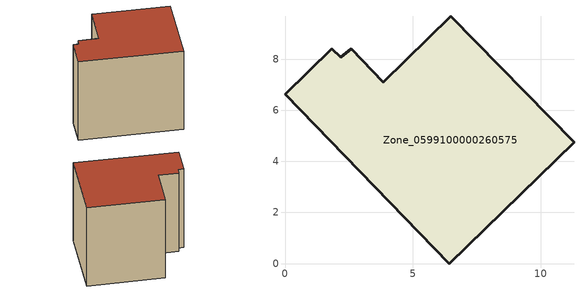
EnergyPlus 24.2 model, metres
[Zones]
Zone_0599100000260575
 floor ground (C_G): 2.59,8.39 3.85,7.1 6.49,9.67 11.3,4.74 6.43,0 0,6.62 1.83,8.4 2.19,8.06 z0
 wall outside (C_F): 6.43,0 11.3,4.74 6.49,9.67 3.85,7.1 2.59,8.39 2.19,8.06 1.83,8.4 0,6.62 6.43,0 z0:8.29
 roof outside (C_R): 3.85,7.1 2.59,8.39 2.19,8.06 1.83,8.4 0,6.62 6.43,0 11.3,4.74 6.49,9.67 z8.29
[BUILDING]
Pand.0599100000260575: North Axis=0; Terrain=City; Loads Convergence Tolerance Value=0.04; Temperature Convergence Tolerance Value=0.4; Solar Distribution=FullExterior; Maximum Number of Warmup Days=25; Minimum Number of Warmup Days=1
[Site:Location]
Rotterdam.The.Hague.AP_ZH_NLD Design_Conditions: Latitude=51.96; Longitude=4.45; Time Zone=1; Elevation=-4.5
[SITE:GROUNDTEMPERATURE:BUILDINGSURFACE]
18, 18, 18, 18, 18, 18, 18, 18, 18, 18, 18, 18
[MATERIAL] Thermal Absorptance=0.9; Solar Absorptance=0.7; Visible Absorptance=0.7
Name | Roughness | Thickness | Conductivity | Density | Specific Heat
G.TC.1975-1991 | MediumSmooth | 0.15 | 0.288461 | 540 | 1210
F.TC.1975-1991 | Rough | 0.3 | 0.230769 | 1920 | 840
R.TC.1975-1991 | MediumRough | 0.2 | 0.153846 | 1500 | 1000
[CONSTRUCTION]
C_G: G.TC.1975-1991
C_F: F.TC.1975-1991
C_R: R.TC.1975-1991
[ZONE]
Zone_0599100000260575: Type=1; Multiplier=1; Ceiling Height=Autocalculate; Volume=Autocalculate; Floor Area=autocalculate; Part of Total Floor Area=Yes
[ZONEINFILTRATION:DESIGNFLOWRATE]
Infil_Zone_0599100000260575: Zone or ZoneList or Space or SpaceList=Zone_0599100000260575; Schedule=AlwaysOn; Design Flow Rate Calculation Method=Flow/Area; Flow Rate per Floor Area=0.003; Constant Term Coefficient=1; Temperature Term Coefficient=0; Velocity Term Coefficient=0; Velocity Squared Term Coefficient=0
[HVACTEMPLATE:ZONE:IDEALLOADSAIRSYSTEM]
Zone_0599100000260575: Maximum Heating Supply Air Temperature=50; Minimum Cooling Supply Air Temperature=13; Maximum Heating Supply Air Humidity Ratio=0.0156; Minimum Cooling Supply Air Humidity Ratio=0.0077; Heating Limit=NoLimit; Cooling Limit=NoLimit; Dehumidification Control Type=ConstantSensibleHeatRatio; Cooling Sensible Heat Ratio=0.7; Dehumidification Setpoint=60; Humidification Control Type=None; Humidification Setpoint=30; Outdoor Air Method=None; Outdoor Air Flow Rate per Person=0.00944; Outdoor Air Flow Rate per Zone Floor Area=0; Outdoor Air Flow Rate per Zone=0; Demand Controlled Ventilation Type=None; Outdoor Air Economizer Type=NoEconomizer; Heat Recovery Type=None; Sensible Heat Recovery Effectiveness=0.7; Latent Heat Recovery Effectiveness=0.65
[ZONECONTROL:THERMOSTAT]
ThermostatControl_Zone_0599100000260575: Zone or ZoneList=Zone_0599100000260575; Control Type Schedule=DualSetpointControlType; Control 1=Thermostat_Zone_0599100000260575; Temperature Difference Between Cutout And Setpoint=0
[THERMOSTATSETPOINT:DUALSETPOINT]
Thermostat_Zone_0599100000260575: Heating Setpoint Temperature Schedule=HeatingSetpoint_Zone_0599100000260575; Cooling Setpoint Temperature Schedule=CoolingSetpoint_Zone_0599100000260575
[SCHEDULE:COMPACT]
HeatingSetpoint_Zone_0599100000260575: Through: 12/31, For: AllDays, Until: 24:00, 21
CoolingSetpoint_Zone_0599100000260575: Through: 12/31, For: AllDays, Until: 24:00, 24
DualSetpointControlType: Through: 12/31, For: AllDays, Until: 24:00, 4
AlwaysOn: Through: 12/31, For: AllDays, Until: 24:00, 1
